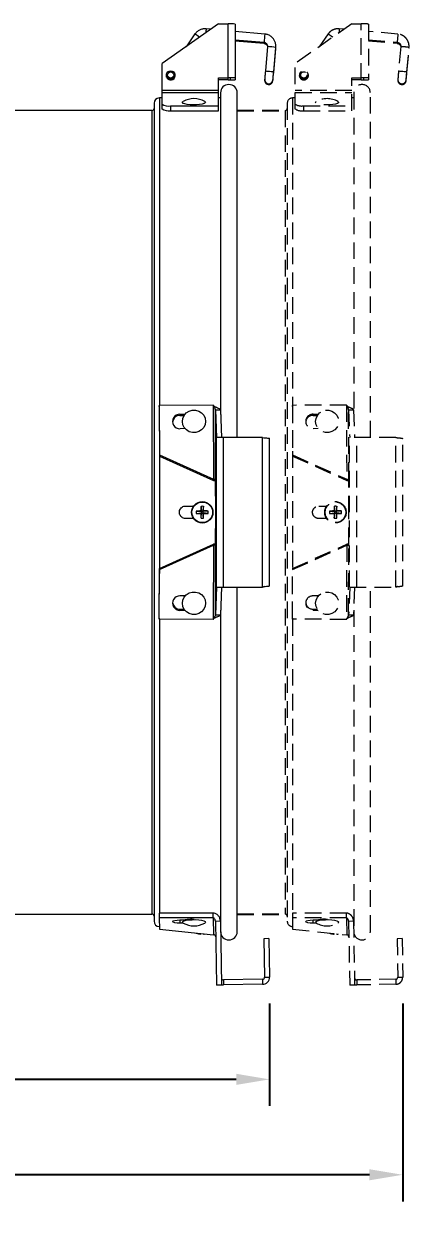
# Model space of a CAD drawing. Header units: inches. Extents: x 1 to 63.1, y 0.7 to 40.3.
# Drawn here: x 35.66 to 41.46, y 1.85 to 19.83 of the extents above; entities that cross this region are included whole.
import ezdxf

# ---------------------------------------------------------------- set-up
doc = ezdxf.new("R2010")
doc.units = ezdxf.units.IN
doc.header["$MEASUREMENT"] = 0
doc.linetypes.add('HIDDEN', pattern=[0.375, 0.25, -0.125])
doc.linetypes.add('SLD-Solid', pattern=[0])
doc.layers.add('DIM', color=1, linetype='Continuous')
doc.layers.add('OBJECT', color=7, linetype='Continuous')
doc.styles.add('Arial', font='arial.ttf')
doc.dimstyles.new('ANSI & Metric .40 Stacked', dxfattribs={"dimscale": 2.666667, "dimtxt": 0.4, "dimasz": 0.5, "dimexe": 0.4, "dimexo": 0.4, "dimgap": 0.133333, "dimtad": 0, "dimtih": 1, "dimtoh": 1, "dimzin": 4, "dimdsep": 46, "dimtxsty": 'Arial', "dimcen": 0.2, "dimadec": 0, "dimazin": 0, "dimtfac": 0.75, "dimtofl": 0, "dimtmove": 0, "dimatfit": 3, "dimfxl": 1, "dimtolj": 1, "dimtzin": 0, "dimarcsym": 0})

# ---------------------------------------------------------------- blocks, each defined once
blk = doc.blocks.new('*D7')
at = {"layer": 'Defpoints', "color": 0, "transparency": 16777216}
for p in [(4.574, 12.479), (39.357, 5.483), (39.357, 3.943)]:
    blk.add_point(p, dxfattribs=at)
at = {"layer": 'DIM', "color": 0, "lineweight": -2, "transparency": 16777216}
for p, q in [((4.574, 12.079), (4.574, 3.543)), ((39.357, 5.083), (39.357, 3.543)), ((5.074, 3.943), (20.783, 3.943)), ((38.857, 3.943), (23.149, 3.943))]:
    blk.add_line(p, q, dxfattribs=at)
at = {"layer": 'DIM', "color": 0, "transparency": 16777216}
for points in [[(5.074, 4.027), (5.074, 3.86), (4.574, 3.943)], [(38.857, 4.027), (38.857, 3.86), (39.357, 3.943)]]:
    blk.add_solid(points, dxfattribs=at)
at = {"layer": 'DIM', "color": 0, "transparency": 16777216, "char_height": 0.4, "attachment_point": 5, "style": 'Arial'}
for s, insert in [('\\A1;34.78', (21.966, 4.281)), ('\\A1;[884mm]', (21.966, 3.554))]:
    blk.add_mtext(s, dxfattribs=dict(at, insert=insert))
blk = doc.blocks.new('*D8')
at = {"layer": 'Defpoints', "color": 0, "transparency": 16777216}
for p in [(4.574, 12.479), (41.36, 5.483), (41.36, 2.507)]:
    blk.add_point(p, dxfattribs=at)
at = {"layer": 'DIM', "color": 0, "lineweight": -2, "transparency": 16777216}
for p, q in [((4.574, 12.079), (4.574, 2.107)), ((41.36, 5.083), (41.36, 2.107)), ((5.074, 2.507), (21.784, 2.507)), ((40.86, 2.507), (24.15, 2.507))]:
    blk.add_line(p, q, dxfattribs=at)
at = {"layer": 'DIM', "color": 0, "transparency": 16777216}
for points in [[(5.074, 2.59), (5.074, 2.424), (4.574, 2.507)], [(40.86, 2.59), (40.86, 2.424), (41.36, 2.507)]]:
    blk.add_solid(points, dxfattribs=at)
at = {"layer": 'DIM', "color": 0, "transparency": 16777216, "char_height": 0.4, "attachment_point": 5, "style": 'Arial'}
for s, insert in [('\\A1;36.79', (22.967, 2.845)), ('\\A1;[935mm]', (22.967, 2.117))]:
    blk.add_mtext(s, dxfattribs=dict(at, insert=insert))

msp = doc.modelspace()

# ---------------------------------------------------------------- linework, layer by layer
at = {"layer": 'OBJECT', "linetype": 'SLD-Solid', "lineweight": 15}
for p, q in [((38.59, 19.829), (37.74, 19.234)), ((38.59, 19.829), (38.733, 19.829)), ((38.733, 18.987), (38.733, 19.829)), ((38.84, 19.827), (38.84, 18.989)), ((38.235, 19.677), (38.101, 19.486)), ((38.475, 19.749), (38.403, 19.755)), ((39.284, 19.676), (38.84, 19.716)), ((38.84, 19.59), (39.273, 19.552)), ((38.84, 19.575), (39.273, 19.537)), ((39.327, 19.487), (39.295, 19.121)), ((39.419, 19.109), (39.452, 19.475)), ((39.419, 19.094), (39.452, 19.46)), ((39.452, 19.46), (39.451, 19.461)), ((37.74, 18.548), (37.74, 19.234)), ((37.809, 19.072), (37.805, 19.072)), ((37.812, 19.079), (37.808, 19.079)), ((37.808, 19.061), (37.808, 19.052)), ((37.933, 19.052), (37.933, 19.061)), ((37.808, 19.033), (37.808, 19.032)), ((37.808, 19.033), (37.808, 19.027)), ((37.808, 19.032), (37.809, 19.026)), ((38.59, 18.522), (38.59, 19.019)), ((38.59, 19.019), (38.733, 19.019)), ((38.59, 19.018), (38.733, 19.018)), ((38.733, 18.989), (38.59, 18.989)), ((38.733, 18.987), (38.59, 18.987)), ((38.84, 19.017), (38.765, 19.017)), ((38.765, 19.017), (38.765, 18.989)), ((38.765, 18.989), (38.84, 18.989)), ((39.283, 18.991), (39.283, 18.98)), ((39.408, 18.974), (39.408, 18.98)), ((37.74, 18.714), (37.7, 18.714)), ((37.7, 18.714), (37.7, 14.088)), ((38.59, 18.825), (37.74, 18.825)), ((37.74, 18.794), (38.59, 18.794)), ((38.62, 18.714), (38.59, 18.714)), ((38.62, 18.791), (38.62, 13.951)), ((38.87, 13.603), (38.87, 18.791)), ((37.588, 18.526), (31.536, 18.526)), ((37.588, 18.526), (37.588, 6.43)), ((37.62, 18.634), (37.62, 6.323)), ((37.865, 18.595), (37.865, 18.522)), ((37.865, 18.595), (38.59, 18.595)), ((37.865, 18.522), (38.59, 18.522)), ((38.51, 14.091), (37.697, 14.088)), ((37.697, 14.088), (37.7, 13.341)), ((37.697, 14.071), (37.697, 14.088)), ((37.697, 14.071), (37.7, 13.324)), ((38.51, 14.091), (38.514, 12.975)), ((38.546, 12.982), (38.542, 14.022)), ((38.542, 14.022), (38.559, 13.603)), ((38.542, 14.022), (38.617, 14.022)), ((38.617, 14.022), (38.634, 13.603)), ((38.009, 13.954), (38.086, 13.954)), ((38.009, 13.954), (38.009, 13.937)), ((38.009, 13.937), (38.074, 13.937)), ((38.084, 13.737), (38.01, 13.736)), ((38.557, 11.353), (38.557, 13.603)), ((39.252, 13.603), (38.557, 13.603)), ((38.666, 11.353), (38.666, 13.603)), ((39.252, 11.353), (39.252, 13.603)), ((39.357, 11.368), (39.357, 13.588)), ((37.7, 13.397), (37.7, 11.559)), ((37.7, 13.341), (38.514, 12.975)), ((37.7, 13.341), (37.7, 13.324)), ((37.7, 13.324), (38.514, 12.958)), ((38.514, 12.975), (38.514, 12.958)), ((38.545, 12.959), (38.546, 12.982)), ((38.545, 12.958), (38.545, 12.959)), ((38.547, 12.478), (38.545, 12.958)), ((38.095, 12.572), (38.203, 12.572)), ((38.255, 12.497), (38.335, 12.488)), ((38.255, 12.459), (38.335, 12.468)), ((38.325, 12.499), (38.335, 12.488)), ((38.335, 12.468), (38.325, 12.458)), ((38.326, 12.568), (38.335, 12.488)), ((38.326, 12.388), (38.335, 12.468)), ((38.355, 12.488), (38.335, 12.488)), ((38.335, 12.468), (38.335, 12.488)), ((38.335, 12.468), (38.355, 12.468)), ((38.364, 12.568), (38.355, 12.488)), ((38.355, 12.488), (38.365, 12.499)), ((38.435, 12.497), (38.355, 12.488)), ((38.355, 12.488), (38.355, 12.468)), ((38.365, 12.458), (38.355, 12.468)), ((38.435, 12.459), (38.355, 12.468)), ((38.364, 12.388), (38.355, 12.468)), ((38.545, 11.998), (38.547, 12.478)), ((38.203, 12.384), (38.095, 12.384)), ((38.218, 12.383), (38.203, 12.384)), ((37.7, 11.632), (38.514, 11.998)), ((37.7, 11.616), (38.514, 11.982)), ((38.514, 11.982), (38.51, 10.866)), ((38.514, 11.982), (38.514, 11.998)), ((38.542, 10.935), (38.546, 11.975)), ((38.545, 11.997), (38.545, 11.998)), ((38.546, 11.975), (38.545, 11.997)), ((37.697, 10.885), (37.7, 11.632)), ((37.697, 10.869), (37.7, 11.616)), ((37.7, 11.632), (37.7, 11.616)), ((38.559, 11.353), (38.542, 10.935)), ((38.557, 11.353), (39.252, 11.353)), ((38.634, 11.353), (38.617, 10.935)), ((38.87, 6.166), (38.87, 11.353)), ((38.087, 11.22), (38.01, 11.22)), ((38.009, 11.003), (38.009, 11.019)), ((38.009, 11.019), (38.073, 11.019)), ((38.009, 11.003), (38.086, 11.002)), ((38.62, 11.005), (38.62, 6.166)), ((37.697, 10.885), (37.697, 10.869)), ((38.51, 10.866), (37.697, 10.869)), ((37.7, 10.869), (37.7, 6.446)), ((38.542, 10.935), (38.617, 10.935)), ((31.536, 6.43), (37.588, 6.43)), ((38.51, 6.447), (37.697, 6.446)), ((37.697, 6.446), (37.697, 6.373)), ((38.51, 6.374), (37.697, 6.373)), ((37.697, 6.373), (37.7, 6.202)), ((38.009, 6.342), (38.089, 6.342)), ((38.01, 6.293), (38.01, 6.342)), ((38.063, 6.293), (38.01, 6.293)), ((38.195, 6.355), (38.222, 6.355)), ((38.51, 6.374), (38.51, 6.447)), ((38.51, 6.374), (38.514, 6.118)), ((38.542, 6.325), (38.617, 6.327)), ((38.542, 6.325), (38.559, 5.362)), ((38.617, 6.327), (38.634, 5.363)), ((37.7, 6.202), (38.514, 6.118)), ((38.325, 6.129), (38.325, 6.138)), ((38.619, 6.243), (38.62, 6.243)), ((39.347, 6.061), (39.272, 6.06)), ((39.272, 6.06), (39.282, 5.482)), ((39.347, 6.061), (39.357, 5.483)), ((39.251, 5.449), (38.665, 5.439)), ((38.665, 5.439), (38.666, 5.364)), ((39.251, 5.449), (39.252, 5.374)), ((39.282, 5.482), (39.357, 5.483)), ((38.634, 5.363), (38.559, 5.362)), ((39.252, 5.374), (38.666, 5.364))]:
    msp.add_line(p, q, dxfattribs=at)
at = {"layer": 'OBJECT', "linetype": 'HIDDEN', "lineweight": 15}
for p, q in [((40.593, 19.829), (39.743, 19.234)), ((40.593, 19.829), (40.736, 19.829)), ((40.736, 18.987), (40.736, 19.829)), ((40.843, 19.827), (40.843, 18.989)), ((40.238, 19.677), (40.104, 19.486)), ((40.478, 19.749), (40.406, 19.755)), ((41.287, 19.676), (40.843, 19.716)), ((40.843, 19.59), (41.276, 19.552)), ((40.843, 19.575), (41.276, 19.537)), ((41.33, 19.487), (41.298, 19.121)), ((41.422, 19.109), (41.455, 19.475)), ((41.422, 19.094), (41.455, 19.46)), ((41.455, 19.46), (41.454, 19.461)), ((39.743, 18.548), (39.743, 19.234)), ((39.812, 19.072), (39.808, 19.072)), ((39.815, 19.079), (39.811, 19.079)), ((39.811, 19.061), (39.811, 19.052)), ((39.936, 19.052), (39.936, 19.061)), ((39.811, 19.033), (39.811, 19.032)), ((39.811, 19.033), (39.811, 19.027)), ((39.811, 19.032), (39.812, 19.026)), ((40.593, 18.522), (40.593, 19.019)), ((40.593, 19.019), (40.736, 19.019)), ((40.593, 19.018), (40.736, 19.018)), ((40.736, 18.989), (40.593, 18.989)), ((40.736, 18.987), (40.593, 18.987)), ((40.843, 19.017), (40.768, 19.017)), ((40.768, 19.017), (40.768, 18.989)), ((40.768, 18.989), (40.843, 18.989)), ((41.286, 18.991), (41.286, 18.98)), ((41.411, 18.974), (41.411, 18.98)), ((39.743, 18.714), (39.703, 18.714)), ((39.703, 18.714), (39.703, 14.088)), ((40.593, 18.825), (39.743, 18.825)), ((39.743, 18.794), (40.593, 18.794)), ((40.623, 18.714), (40.593, 18.714)), ((40.623, 18.791), (40.623, 13.951)), ((40.873, 13.603), (40.873, 18.791)), ((39.591, 18.526), (39.591, 6.43)), ((39.623, 18.634), (39.623, 6.323)), ((39.868, 18.595), (39.868, 18.522)), ((39.868, 18.595), (40.593, 18.595)), ((39.868, 18.522), (40.593, 18.522)), ((40.513, 14.091), (39.7, 14.088)), ((39.7, 14.088), (39.703, 13.341)), ((39.7, 14.071), (39.7, 14.088)), ((39.7, 14.071), (39.703, 13.324)), ((40.513, 14.091), (40.518, 12.975)), ((40.55, 12.982), (40.545, 14.022)), ((40.545, 14.022), (40.563, 13.603)), ((40.545, 14.022), (40.62, 14.022)), ((40.62, 14.022), (40.637, 13.603)), ((40.012, 13.954), (40.089, 13.954)), ((40.012, 13.954), (40.012, 13.937)), ((40.012, 13.937), (40.077, 13.937)), ((40.087, 13.737), (40.013, 13.736)), ((40.561, 11.353), (40.561, 13.603)), ((41.255, 13.603), (40.561, 13.603)), ((40.669, 11.353), (40.669, 13.603)), ((41.255, 11.353), (41.255, 13.603)), ((41.36, 11.368), (41.36, 13.588)), ((39.703, 13.397), (39.703, 11.559)), ((39.703, 13.341), (40.518, 12.975)), ((39.703, 13.341), (39.703, 13.324)), ((39.703, 13.324), (40.518, 12.958)), ((40.518, 12.975), (40.518, 12.958)), ((40.548, 12.959), (40.55, 12.982)), ((40.548, 12.958), (40.548, 12.959)), ((40.55, 12.478), (40.548, 12.958)), ((40.098, 12.572), (40.206, 12.572)), ((40.258, 12.497), (40.338, 12.488)), ((40.258, 12.459), (40.338, 12.468)), ((40.328, 12.499), (40.338, 12.488)), ((40.338, 12.468), (40.328, 12.458)), ((40.329, 12.568), (40.338, 12.488)), ((40.329, 12.388), (40.338, 12.468)), ((40.358, 12.488), (40.338, 12.488)), ((40.338, 12.468), (40.338, 12.488)), ((40.338, 12.468), (40.358, 12.468)), ((40.367, 12.568), (40.358, 12.488)), ((40.358, 12.488), (40.368, 12.499)), ((40.438, 12.497), (40.358, 12.488)), ((40.358, 12.488), (40.358, 12.468)), ((40.368, 12.458), (40.358, 12.468)), ((40.438, 12.459), (40.358, 12.468)), ((40.367, 12.388), (40.358, 12.468)), ((40.548, 11.998), (40.55, 12.478)), ((40.206, 12.384), (40.098, 12.384)), ((40.221, 12.383), (40.206, 12.384)), ((39.703, 11.632), (40.518, 11.998)), ((39.703, 11.616), (40.518, 11.982)), ((40.518, 11.982), (40.513, 10.866)), ((40.518, 11.982), (40.518, 11.998)), ((40.545, 10.935), (40.55, 11.975)), ((40.548, 11.997), (40.548, 11.998)), ((40.55, 11.975), (40.548, 11.997)), ((39.7, 10.885), (39.703, 11.632)), ((39.7, 10.869), (39.703, 11.616)), ((39.703, 11.632), (39.703, 11.616)), ((40.563, 11.353), (40.545, 10.935)), ((40.561, 11.353), (41.255, 11.353)), ((40.637, 11.353), (40.62, 10.935)), ((40.873, 6.166), (40.873, 11.353)), ((40.09, 11.22), (40.013, 11.22)), ((40.012, 11.003), (40.012, 11.019)), ((40.012, 11.019), (40.076, 11.019)), ((40.012, 11.003), (40.089, 11.002)), ((40.623, 11.005), (40.623, 6.166)), ((39.7, 10.885), (39.7, 10.869)), ((40.513, 10.866), (39.7, 10.869)), ((39.703, 10.869), (39.703, 6.446)), ((40.545, 10.935), (40.62, 10.935)), ((40.513, 6.447), (39.7, 6.446)), ((39.7, 6.446), (39.7, 6.373)), ((40.513, 6.374), (39.7, 6.373)), ((39.7, 6.373), (39.703, 6.202)), ((40.012, 6.342), (40.092, 6.342)), ((40.013, 6.293), (40.013, 6.342)), ((40.066, 6.293), (40.013, 6.293)), ((40.198, 6.355), (40.226, 6.355)), ((40.513, 6.374), (40.513, 6.447)), ((40.513, 6.374), (40.518, 6.118)), ((40.545, 6.325), (40.62, 6.327)), ((40.545, 6.325), (40.563, 5.362)), ((40.62, 6.327), (40.637, 5.363)), ((39.703, 6.202), (40.518, 6.118)), ((40.328, 6.129), (40.329, 6.138)), ((40.622, 6.243), (40.623, 6.243)), ((41.35, 6.061), (41.275, 6.06)), ((41.275, 6.06), (41.285, 5.482)), ((41.35, 6.061), (41.36, 5.483)), ((41.254, 5.449), (40.668, 5.439)), ((40.668, 5.439), (40.669, 5.364)), ((41.254, 5.449), (41.255, 5.374)), ((41.285, 5.482), (41.36, 5.483)), ((40.637, 5.363), (40.563, 5.362)), ((41.255, 5.374), (40.669, 5.364))]:
    msp.add_line(p, q, dxfattribs=at)
at = {"layer": 'OBJECT', "linetype": 'HIDDEN'}
for p, q in [((38.87, 18.526), (39.591, 18.526)), ((38.87, 6.43), (39.591, 6.43))]:
    msp.add_line(p, q, dxfattribs=at)
at = {"layer": 'OBJECT', "linetype": 'SLD-Solid', "lineweight": 15, "flags": 128}
for points in [[(39.274, 19.551), (39.273, 19.542), (39.273, 19.537), (39.273, 19.537)], [(39.295, 19.121), (39.295, 19.121), (39.299, 19.121), (39.313, 19.12), (39.333, 19.118), (39.357, 19.116), (39.381, 19.114), (39.401, 19.112), (39.414, 19.11), (39.419, 19.109)], [(38.382, 18.66), (38.393, 18.65), (38.39, 18.639), (38.374, 18.629), (38.345, 18.621), (38.305, 18.614), (38.259, 18.61), (38.21, 18.609), (38.162, 18.611), (38.118, 18.616), (38.082, 18.624), (38.058, 18.633), (38.047, 18.644), (38.05, 18.654), (38.057, 18.66)], [(38.194, 14.014), (38.244, 14.014), (38.291, 14.001), (38.333, 13.975), (38.366, 13.939), (38.387, 13.895), (38.394, 13.847), (38.387, 13.799), (38.367, 13.755), (38.335, 13.718), (38.293, 13.692), (38.246, 13.678), (38.196, 13.678), (38.149, 13.691), (38.107, 13.717), (38.074, 13.753), (38.054, 13.797), (38.046, 13.845), (38.053, 13.892), (38.073, 13.937), (38.105, 13.973), (38.147, 14), (38.194, 14.014)], [(38.194, 11.278), (38.244, 11.278), (38.291, 11.265), (38.333, 11.239), (38.366, 11.203), (38.387, 11.159), (38.394, 11.111), (38.387, 11.063), (38.367, 11.019), (38.335, 10.982), (38.293, 10.956), (38.246, 10.942), (38.196, 10.942), (38.149, 10.955), (38.107, 10.981), (38.074, 11.017), (38.054, 11.061), (38.046, 11.109), (38.053, 11.157), (38.073, 11.201), (38.105, 11.238), (38.147, 11.264), (38.194, 11.278)], [(38.01, 6.293), (37.967, 6.294), (37.931, 6.3), (37.906, 6.308), (37.898, 6.317), (37.906, 6.327), (37.93, 6.335), (37.966, 6.34), (38.009, 6.342)], [(38.057, 6.296), (38.054, 6.298), (38.046, 6.309), (38.053, 6.32), (38.073, 6.329), (38.105, 6.337), (38.147, 6.343), (38.194, 6.346)], [(38.194, 6.346), (38.244, 6.347), (38.291, 6.344), (38.333, 6.338), (38.366, 6.33), (38.387, 6.32), (38.394, 6.309), (38.387, 6.299), (38.383, 6.296)], [(38.365, 6.129), (38.365, 6.13), (38.365, 6.131), (38.365, 6.133), (38.365, 6.134)]]:
    msp.add_lwpolyline(points, dxfattribs=at)
at = {"layer": 'OBJECT', "linetype": 'HIDDEN', "lineweight": 15, "flags": 128}
for points in [[(41.277, 19.551), (41.276, 19.542), (41.276, 19.537), (41.276, 19.537)], [(41.298, 19.121), (41.298, 19.121), (41.302, 19.121), (41.316, 19.12), (41.336, 19.118), (41.36, 19.116), (41.384, 19.114), (41.404, 19.112), (41.417, 19.11), (41.422, 19.109)], [(40.385, 18.66), (40.396, 18.65), (40.394, 18.639), (40.377, 18.629), (40.348, 18.621), (40.309, 18.614), (40.262, 18.61), (40.213, 18.609), (40.165, 18.611), (40.121, 18.616), (40.085, 18.624), (40.061, 18.633), (40.05, 18.644), (40.053, 18.654), (40.06, 18.66)], [(40.197, 14.014), (40.247, 14.014), (40.294, 14.001), (40.336, 13.975), (40.369, 13.939), (40.39, 13.895), (40.397, 13.847), (40.39, 13.799), (40.37, 13.755), (40.338, 13.718), (40.296, 13.692), (40.249, 13.678), (40.2, 13.678), (40.152, 13.691), (40.11, 13.717), (40.078, 13.753), (40.057, 13.797), (40.049, 13.845), (40.056, 13.892), (40.076, 13.937), (40.108, 13.973), (40.15, 14), (40.197, 14.014)], [(40.197, 11.278), (40.247, 11.278), (40.294, 11.265), (40.336, 11.239), (40.369, 11.203), (40.39, 11.159), (40.397, 11.111), (40.39, 11.063), (40.37, 11.019), (40.338, 10.982), (40.296, 10.956), (40.249, 10.942), (40.199, 10.942), (40.152, 10.955), (40.11, 10.981), (40.077, 11.017), (40.057, 11.061), (40.049, 11.109), (40.056, 11.157), (40.076, 11.201), (40.108, 11.238), (40.15, 11.264), (40.197, 11.278)], [(40.013, 6.293), (39.97, 6.294), (39.934, 6.3), (39.91, 6.308), (39.901, 6.317), (39.909, 6.327), (39.933, 6.335), (39.969, 6.34), (40.012, 6.342)], [(40.06, 6.296), (40.057, 6.298), (40.049, 6.309), (40.056, 6.32), (40.076, 6.329), (40.108, 6.337), (40.15, 6.343), (40.197, 6.346)], [(40.197, 6.346), (40.247, 6.347), (40.294, 6.344), (40.336, 6.338), (40.369, 6.33), (40.39, 6.32), (40.397, 6.309), (40.39, 6.299), (40.386, 6.296)], [(40.368, 6.129), (40.368, 6.13), (40.368, 6.131), (40.368, 6.133), (40.368, 6.134)]]:
    msp.add_lwpolyline(points, dxfattribs=at)
at = {"layer": 'OBJECT', "linetype": 'SLD-Solid', "lineweight": 15}
for centre, radius in [((37.87, 19.061), 0.0625), ((37.87, 19.061), 0.0475), ((38.345, 12.478), 0.161), ((38.345, 12.478), 0.155)]:
    msp.add_circle(centre, radius, dxfattribs=at)
at = {"layer": 'OBJECT', "linetype": 'HIDDEN', "lineweight": 15}
for centre, radius in [((39.873, 19.061), 0.0625), ((39.873, 19.061), 0.0475), ((40.348, 12.478), 0.161), ((40.348, 12.478), 0.155)]:
    msp.add_circle(centre, radius, dxfattribs=at)
at = {"layer": 'OBJECT', "linetype": 'SLD-Solid', "lineweight": 15}
for centre, radius, start, end in [((38.76, 18.295), 1.534, 87.0014, 90.999), ((37.439, 18.447), 1.465, 53.7878, 57.1012), ((47.891, 18.859), 9.53, 174.6038, 174.9728), ((51.03, 18.561), 11.798, 174.5747, 175.1817), ((39.26, 18.039), 1.449, 82.4064, 87.3503), ((37.87, 19.054), 0.068, 179.9983, 55.626), ((37.87, 19.054), 0.068, 124.3647, 179.9981), ((37.87, 19.053), 0.0679, 134.7365, 180.0212), ((37.87, 19.053), 0.0679, 359.9788, 45.2635), ((37.87, 19.052), 0.0625, 180.0046, 359.9954), ((38.745, 18.791), 0.125, 0, 180), ((38.76, 17.485), 1.534, 87.0014, 90.999), ((38.741, 18.559), 0.458, 86.9995, 91.0008), ((38.76, 20.521), 1.534, 269.001, 272.9986), ((38.741, 19.448), 0.459, 269.0037, 272.996), ((39.346, 18.991), 0.0625, 179.8252, 354.8721), ((39.346, 18.98), 0.0625, 180.0063, 354.8729), ((37.7, 18.634), 0.08, 90, 180), ((38.22, 18.381), 0.323, 59.6793, 120.3207), ((37.588, 18.558), 0.032, 270, 0), ((37.835, 18.765), 0.172, 236.5231, 279.9868), ((37.835, 18.692), 0.172, 236.5231, 279.9868), ((38.007, 13.845), 0.109, 89.0596, 271.4092), ((38.008, 13.827), 0.11, 89.5397, 174.8242), ((38.522, 13.017), 0.0434, 260.3774, 304.7594), ((38.513, 13.422), 0.464, 270.1947, 273.9306), ((38.343, 9.731), 2.767, 90.3743, 91.8183), ((38.651, 12.478), 0.396, 177.247, 182.753), ((38.343, 15.225), 2.767, 268.1817, 269.6257), ((41.089, 12.48), 2.765, 178.1803, 179.6256), ((41.089, 12.476), 2.765, 180.3744, 181.8197), ((38.345, 12.172), 0.396, 87.2497, 92.7503), ((35.601, 12.48), 2.765, 0.3744, 1.8197), ((35.601, 12.476), 2.765, 358.1803, 359.6256), ((38.347, 9.731), 2.768, 88.1819, 89.6256), ((38.347, 15.226), 2.768, 270.3744, 271.8181), ((38.039, 12.478), 0.397, 357.2517, 2.7483), ((38.345, 12.784), 0.396, 267.2497, 272.7503), ((38.513, 11.535), 0.464, 86.0694, 89.8053), ((38.522, 11.939), 0.0434, 55.2406, 99.6226), ((38.007, 11.111), 0.109, 88.5908, 270.9404), ((38.008, 11.13), 0.11, 185.1758, 270.4603), ((37.588, 6.398), 0.032, 0, 90), ((37.7, 6.323), 0.08, 180, 270), ((38.22, 6.575), 0.323, 239.6793, 300.3207), ((38.201, 5.857), 0.498, 90.7753, 102.9265), ((38.345, 6.392), 0.263, 249.9923, 265.5687), ((38.208, 6.182), 0.0604, 320.7925, 321.4848), ((38.345, 6.392), 0.264, 274.4368, 278.8115), ((38.515, 6.087), 0.0316, 1.7465, 90.7643), ((38.745, 6.166), 0.125, 180, 0), ((38.664, 5.471), 0.032, 181.0258, 271.0258), ((38.664, 5.471), 0.107, 253.6243, 271.0258)]:
    msp.add_arc(centre, radius, start, end, dxfattribs=at)
at = {"layer": 'OBJECT', "linetype": 'HIDDEN', "lineweight": 15}
for centre, radius, start, end in [((40.763, 18.295), 1.534, 87.0014, 90.999), ((39.442, 18.447), 1.465, 53.7878, 57.1012), ((49.894, 18.859), 9.53, 174.6038, 174.9728), ((53.033, 18.561), 11.798, 174.5747, 175.1817), ((41.263, 18.039), 1.449, 82.4064, 87.3503), ((39.873, 19.054), 0.068, 179.9983, 55.626), ((39.873, 19.054), 0.068, 124.3647, 179.9981), ((39.873, 19.053), 0.0679, 134.7365, 180.0212), ((39.873, 19.053), 0.0679, 359.9788, 45.2635), ((39.873, 19.052), 0.0625, 180.0046, 359.9954), ((40.748, 18.791), 0.125, 0, 180), ((40.763, 17.485), 1.534, 87.0014, 90.999), ((40.744, 18.559), 0.458, 86.9995, 91.0008), ((40.763, 20.521), 1.534, 269.001, 272.9986), ((40.744, 19.448), 0.459, 269.0037, 272.996), ((41.349, 18.991), 0.0625, 179.8252, 354.8721), ((41.349, 18.98), 0.0625, 180.0063, 354.8729), ((39.703, 18.634), 0.08, 90, 180), ((40.223, 18.381), 0.323, 59.6793, 120.3207), ((39.591, 18.558), 0.032, 270, 0), ((39.838, 18.765), 0.172, 236.5231, 279.9868), ((39.838, 18.692), 0.172, 236.5231, 279.9868), ((40.01, 13.845), 0.109, 89.0596, 271.4092), ((40.011, 13.827), 0.11, 89.5397, 174.8242), ((40.525, 13.017), 0.0434, 260.3774, 304.7594), ((40.516, 13.422), 0.464, 270.1947, 273.9306), ((40.346, 9.731), 2.767, 90.3743, 91.8183), ((40.654, 12.478), 0.396, 177.247, 182.753), ((40.346, 15.225), 2.767, 268.1817, 269.6257), ((43.093, 12.48), 2.765, 178.1803, 179.6256), ((43.093, 12.476), 2.765, 180.3744, 181.8197), ((40.348, 12.172), 0.396, 87.2497, 92.7503), ((37.604, 12.48), 2.765, 0.3744, 1.8197), ((37.604, 12.476), 2.765, 358.1803, 359.6256), ((40.35, 9.731), 2.768, 88.1819, 89.6256), ((40.35, 15.226), 2.768, 270.3744, 271.8181), ((40.042, 12.478), 0.397, 357.2517, 2.7483), ((40.348, 12.784), 0.396, 267.2497, 272.7503), ((40.516, 11.535), 0.464, 86.0694, 89.8053), ((40.525, 11.939), 0.0434, 55.2406, 99.6226), ((40.01, 11.111), 0.109, 88.5908, 270.9404), ((40.011, 11.13), 0.11, 185.1758, 270.4603), ((39.591, 6.398), 0.032, 0, 90), ((39.703, 6.323), 0.08, 180, 270), ((40.223, 6.575), 0.323, 239.6793, 300.3207), ((40.204, 5.857), 0.498, 90.7753, 102.9265), ((40.348, 6.392), 0.263, 249.9923, 265.5687), ((40.211, 6.182), 0.0604, 320.7925, 321.4848), ((40.348, 6.392), 0.264, 274.4368, 278.8115), ((40.518, 6.087), 0.0316, 1.7465, 90.7643), ((40.748, 6.166), 0.125, 180, 0), ((40.668, 5.471), 0.032, 181.0258, 271.0258), ((40.668, 5.471), 0.107, 253.6243, 271.0258)]:
    msp.add_arc(centre, radius, start, end, dxfattribs=at)
at = {"layer": 'OBJECT', "linetype": 'SLD-Solid', "lineweight": 15}
for points, knots in [([(38.403, 19.755), (38.393, 19.756), (38.366, 19.757), (38.325, 19.747), (38.281, 19.726), (38.252, 19.7), (38.239, 19.682), (38.235, 19.677)], [0, 0, 0, 0, 0.158048, 0.405808, 0.653987, 0.902162, 1, 1, 1, 1]), ([(39.452, 19.475), (39.452, 19.486), (39.453, 19.512), (39.444, 19.554), (39.423, 19.597), (39.39, 19.633), (39.35, 19.66), (39.313, 19.673), (39.291, 19.675), (39.284, 19.676)], [0, 0, 0, 0, 0.1053892, 0.2705762, 0.4360363, 0.6015007, 0.7669635, 0.9324324, 1, 1, 1, 1]), ([(39.273, 19.552), (39.276, 19.551), (39.287, 19.55), (39.304, 19.542), (39.319, 19.525), (39.327, 19.505), (39.327, 19.492), (39.327, 19.487)], [0, 0, 0, 0, 0.105659, 0.341949, 0.582641, 0.823618, 1, 1, 1, 1]), ([(39.273, 19.537), (39.276, 19.536), (39.287, 19.535), (39.304, 19.526), (39.319, 19.51), (39.327, 19.493), (39.327, 19.483), (39.327, 19.48)], [0, 0, 0, 0, 0.116777, 0.377937, 0.643966, 0.910304, 1, 1, 1, 1]), ([(37.804, 19.042), (37.805, 19.043), (37.805, 19.047), (37.807, 19.051), (37.808, 19.054)], [0, 0, 0, 0, 0.261899, 1, 1, 1, 1]), ([(39.295, 19.121), (39.294, 19.114), (39.292, 19.094), (39.289, 19.062), (39.287, 19.03), (39.284, 19.007), (39.284, 18.999), (39.284, 18.996), (39.283, 18.995), (39.283, 18.994), (39.283, 18.992), (39.283, 18.991), (39.283, 18.991)], [0, 0, 0, 0, 0.104406, 0.305243, 0.506739, 0.708396, 0.910847, 0.950971, 0.971492, 0.982736, 0.992387, 1, 1, 1, 1]), ([(39.407, 18.967), (39.407, 18.967), (39.407, 18.968), (39.408, 18.97), (39.408, 18.972), (39.408, 18.973), (39.408, 18.973), (39.408, 18.975), (39.409, 18.979), (39.41, 18.993), (39.412, 19.02), (39.415, 19.055), (39.418, 19.081), (39.419, 19.094)], [0, 0, 0, 0, 0.002865, 0.020519, 0.030067, 0.038269, 0.050521, 0.07709, 0.190813, 0.385096, 0.589866, 0.793443, 1, 1, 1, 1]), ([(39.408, 18.987), (39.408, 18.987), (39.408, 18.987), (39.408, 18.989), (39.409, 18.997), (39.411, 19.016), (39.413, 19.047), (39.416, 19.08), (39.418, 19.101), (39.419, 19.109)], [0, 0, 0, 0, 0.007425, 0.071496, 0.230147, 0.434749, 0.647531, 0.861257, 1, 1, 1, 1]), ([(37.808, 19.052), (37.808, 19.045), (37.81, 19.031), (37.82, 19.012), (37.837, 18.997), (37.857, 18.99), (37.871, 18.989), (37.877, 18.99), (37.878, 18.99)], [0, 0, 0, 0, 0.193607, 0.396788, 0.611433, 0.822901, 0.990844, 1, 1, 1, 1]), ([(37.809, 19.025), (37.808, 19.03), (37.807, 19.035), (37.809, 19.04), (37.809, 19.041)], [0, 0, 0, 0, 0.88692, 1, 1, 1, 1]), ([(37.878, 18.99), (37.882, 18.991), (37.891, 18.992), (37.902, 18.998), (37.91, 19.004), (37.915, 19.008), (37.917, 19.011), (37.919, 19.013), (37.922, 19.016), (37.926, 19.022), (37.932, 19.03), (37.936, 19.035)], [0, 0, 0, 0, 0.118557, 0.225253, 0.311481, 0.371845, 0.409536, 0.44905, 0.51772, 0.734202, 1, 1, 1, 1]), ([(39.283, 18.98), (39.283, 18.979), (39.283, 18.974), (39.285, 18.961), (39.293, 18.945), (39.307, 18.929), (39.327, 18.919), (39.349, 18.917), (39.365, 18.919), (39.373, 18.924), (39.374, 18.925)], [0, 0, 0, 0, 0.032869, 0.125559, 0.290094, 0.446127, 0.61691, 0.794591, 0.962086, 1, 1, 1, 1]), ([(38.542, 14.022), (38.541, 14.029), (38.539, 14.046), (38.525, 14.069), (38.514, 14.085), (38.51, 14.091)], [0, 0, 0, 0, 0.349803, 0.757062, 1, 1, 1, 1]), ([(38.56, 14.053), (38.551, 14.057), (38.533, 14.065), (38.523, 14.074), (38.518, 14.079)], [0, 0, 0, 0, 0.505687, 1, 1, 1, 1]), ([(38.617, 14.022), (38.616, 14.024), (38.613, 14.03), (38.593, 14.04), (38.571, 14.049), (38.56, 14.053)], [0, 0, 0, 0, 0.304148, 0.653715, 1, 1, 1, 1]), ([(39.252, 13.603), (39.266, 13.602), (39.294, 13.599), (39.329, 13.596), (39.353, 13.592), (39.356, 13.589), (39.357, 13.588)], [0, 0, 0, 0, 0.250008, 0.5, 0.750002, 1, 1, 1, 1]), ([(38.095, 12.384), (38.084, 12.385), (38.063, 12.387), (38.035, 12.403), (38.014, 12.427), (38.002, 12.457), (38, 12.489), (38.009, 12.52), (38.028, 12.546), (38.054, 12.565), (38.078, 12.572), (38.092, 12.572), (38.095, 12.572)], [0, 0, 0, 0, 0.107362, 0.21473, 0.322099, 0.429475, 0.536844, 0.644204, 0.751568, 0.858942, 0.966321, 1, 1, 1, 1]), ([(38.203, 12.572), (38.205, 12.573), (38.211, 12.574), (38.216, 12.573), (38.219, 12.573)], [0, 0, 0, 0, 0.439726, 1, 1, 1, 1]), ([(39.251, 11.353), (39.255, 11.354), (39.264, 11.357), (39.274, 11.361), (39.281, 11.365), (39.282, 11.367), (39.282, 11.368)], [0, 0, 0, 0, 0.249995, 0.500014, 0.750005, 1, 1, 1, 1]), ([(39.357, 11.368), (39.356, 11.367), (39.353, 11.365), (39.329, 11.361), (39.294, 11.357), (39.266, 11.354), (39.252, 11.353)], [0, 0, 0, 0, 0.249998, 0.5, 0.749992, 1, 1, 1, 1]), ([(38.51, 10.866), (38.516, 10.874), (38.528, 10.893), (38.54, 10.915), (38.542, 10.93), (38.542, 10.935)], [0, 0, 0, 0, 0.349812, 0.757058, 1, 1, 1, 1]), ([(38.518, 10.878), (38.523, 10.882), (38.533, 10.891), (38.551, 10.899), (38.56, 10.903)], [0, 0, 0, 0, 0.494313, 1, 1, 1, 1]), ([(38.559, 10.903), (38.566, 10.905), (38.585, 10.913), (38.606, 10.922), (38.616, 10.93), (38.617, 10.934), (38.617, 10.935)], [0, 0, 0, 0, 0.2005374, 0.5489654, 0.8973914, 1, 1, 1, 1]), ([(38.617, 6.327), (38.616, 6.339), (38.613, 6.366), (38.593, 6.403), (38.561, 6.431), (38.531, 6.444), (38.514, 6.446), (38.51, 6.447)], [0, 0, 0, 0, 0.2088977, 0.4489913, 0.6891375, 0.9292736, 1, 1, 1, 1]), ([(38.542, 6.325), (38.541, 6.333), (38.539, 6.35), (38.525, 6.367), (38.514, 6.372), (38.51, 6.374)], [0, 0, 0, 0, 0.349803, 0.757062, 1, 1, 1, 1]), ([(39.251, 5.449), (39.255, 5.45), (39.264, 5.451), (39.274, 5.458), (39.281, 5.469), (39.282, 5.478), (39.282, 5.482)], [0, 0, 0, 0, 0.249995, 0.500014, 0.750005, 1, 1, 1, 1]), ([(39.252, 5.374), (39.266, 5.376), (39.294, 5.38), (39.329, 5.405), (39.353, 5.441), (39.356, 5.469), (39.357, 5.483)], [0, 0, 0, 0, 0.250008, 0.5, 0.750002, 1, 1, 1, 1])]:
    msp.add_open_spline(points, degree=3, knots=knots, dxfattribs=at)
at = {"layer": 'OBJECT', "linetype": 'HIDDEN', "lineweight": 15}
for points, knots in [([(40.406, 19.755), (40.396, 19.756), (40.37, 19.757), (40.328, 19.747), (40.284, 19.726), (40.255, 19.7), (40.242, 19.682), (40.238, 19.677)], [0, 0, 0, 0, 0.158048, 0.405808, 0.653987, 0.902162, 1, 1, 1, 1]), ([(41.455, 19.475), (41.455, 19.486), (41.456, 19.512), (41.447, 19.554), (41.426, 19.597), (41.393, 19.633), (41.353, 19.66), (41.316, 19.673), (41.294, 19.675), (41.287, 19.676)], [0, 0, 0, 0, 0.1053892, 0.2705762, 0.4360363, 0.6015007, 0.7669635, 0.9324324, 1, 1, 1, 1]), ([(41.276, 19.552), (41.279, 19.551), (41.29, 19.55), (41.307, 19.542), (41.322, 19.525), (41.331, 19.505), (41.33, 19.492), (41.33, 19.487)], [0, 0, 0, 0, 0.105659, 0.341949, 0.582641, 0.823618, 1, 1, 1, 1]), ([(41.276, 19.537), (41.279, 19.536), (41.29, 19.535), (41.307, 19.526), (41.322, 19.51), (41.33, 19.493), (41.33, 19.483), (41.33, 19.48)], [0, 0, 0, 0, 0.116777, 0.377937, 0.643966, 0.910304, 1, 1, 1, 1]), ([(39.808, 19.042), (39.808, 19.043), (39.808, 19.047), (39.81, 19.051), (39.811, 19.054)], [0, 0, 0, 0, 0.261899, 1, 1, 1, 1]), ([(41.298, 19.121), (41.297, 19.114), (41.295, 19.094), (41.292, 19.062), (41.29, 19.03), (41.288, 19.007), (41.287, 18.999), (41.287, 18.996), (41.287, 18.995), (41.287, 18.994), (41.286, 18.992), (41.286, 18.991), (41.286, 18.991)], [0, 0, 0, 0, 0.104406, 0.305243, 0.506739, 0.708396, 0.910847, 0.950971, 0.971492, 0.982736, 0.992387, 1, 1, 1, 1]), ([(41.41, 18.967), (41.41, 18.967), (41.41, 18.968), (41.411, 18.97), (41.411, 18.972), (41.411, 18.973), (41.411, 18.973), (41.411, 18.975), (41.412, 18.979), (41.413, 18.993), (41.415, 19.02), (41.419, 19.055), (41.421, 19.081), (41.422, 19.094)], [0, 0, 0, 0, 0.002865, 0.020519, 0.030067, 0.038269, 0.050521, 0.07709, 0.190813, 0.385096, 0.589866, 0.793443, 1, 1, 1, 1]), ([(41.411, 18.987), (41.411, 18.987), (41.411, 18.987), (41.411, 18.989), (41.412, 18.997), (41.414, 19.016), (41.417, 19.047), (41.419, 19.08), (41.421, 19.101), (41.422, 19.109)], [0, 0, 0, 0, 0.007425, 0.071496, 0.230147, 0.434749, 0.647531, 0.861257, 1, 1, 1, 1]), ([(39.811, 19.052), (39.811, 19.045), (39.813, 19.031), (39.823, 19.012), (39.84, 18.997), (39.86, 18.99), (39.874, 18.989), (39.88, 18.99), (39.881, 18.99)], [0, 0, 0, 0, 0.193607, 0.396788, 0.611433, 0.822901, 0.990844, 1, 1, 1, 1]), ([(39.812, 19.025), (39.811, 19.03), (39.811, 19.035), (39.812, 19.04), (39.812, 19.041)], [0, 0, 0, 0, 0.88692, 1, 1, 1, 1]), ([(39.881, 18.99), (39.885, 18.991), (39.894, 18.992), (39.905, 18.998), (39.913, 19.004), (39.918, 19.008), (39.92, 19.011), (39.922, 19.013), (39.925, 19.016), (39.929, 19.022), (39.935, 19.03), (39.939, 19.035)], [0, 0, 0, 0, 0.118557, 0.225253, 0.311481, 0.371845, 0.409536, 0.44905, 0.51772, 0.734202, 1, 1, 1, 1]), ([(41.286, 18.98), (41.286, 18.979), (41.287, 18.974), (41.289, 18.961), (41.296, 18.945), (41.31, 18.929), (41.33, 18.919), (41.352, 18.917), (41.368, 18.919), (41.376, 18.924), (41.377, 18.925)], [0, 0, 0, 0, 0.032869, 0.125559, 0.290094, 0.446127, 0.61691, 0.794591, 0.962086, 1, 1, 1, 1]), ([(40.545, 14.022), (40.544, 14.029), (40.542, 14.046), (40.528, 14.069), (40.517, 14.085), (40.513, 14.091)], [0, 0, 0, 0, 0.349803, 0.757062, 1, 1, 1, 1]), ([(40.563, 14.053), (40.554, 14.057), (40.537, 14.065), (40.526, 14.074), (40.521, 14.079)], [0, 0, 0, 0, 0.505687, 1, 1, 1, 1]), ([(40.62, 14.022), (40.619, 14.024), (40.616, 14.03), (40.596, 14.04), (40.574, 14.049), (40.563, 14.053)], [0, 0, 0, 0, 0.304148, 0.653715, 1, 1, 1, 1]), ([(41.255, 13.603), (41.269, 13.602), (41.297, 13.599), (41.332, 13.596), (41.356, 13.592), (41.359, 13.589), (41.36, 13.588)], [0, 0, 0, 0, 0.250008, 0.5, 0.750002, 1, 1, 1, 1]), ([(40.098, 12.384), (40.088, 12.385), (40.066, 12.387), (40.038, 12.403), (40.017, 12.427), (40.005, 12.457), (40.003, 12.489), (40.012, 12.52), (40.031, 12.546), (40.057, 12.565), (40.081, 12.572), (40.095, 12.572), (40.098, 12.572)], [0, 0, 0, 0, 0.107362, 0.21473, 0.322099, 0.429475, 0.536844, 0.644204, 0.751568, 0.858942, 0.966321, 1, 1, 1, 1]), ([(40.206, 12.572), (40.209, 12.573), (40.214, 12.574), (40.219, 12.573), (40.222, 12.573)], [0, 0, 0, 0, 0.439726, 1, 1, 1, 1]), ([(41.254, 11.353), (41.258, 11.354), (41.267, 11.357), (41.277, 11.361), (41.284, 11.365), (41.285, 11.367), (41.285, 11.368)], [0, 0, 0, 0, 0.249995, 0.500014, 0.750005, 1, 1, 1, 1]), ([(41.36, 11.368), (41.359, 11.367), (41.356, 11.365), (41.332, 11.361), (41.297, 11.357), (41.269, 11.354), (41.255, 11.353)], [0, 0, 0, 0, 0.249998, 0.5, 0.749992, 1, 1, 1, 1]), ([(40.513, 10.866), (40.519, 10.874), (40.531, 10.893), (40.543, 10.915), (40.545, 10.93), (40.545, 10.935)], [0, 0, 0, 0, 0.349812, 0.757058, 1, 1, 1, 1]), ([(40.521, 10.878), (40.526, 10.882), (40.537, 10.891), (40.554, 10.899), (40.563, 10.903)], [0, 0, 0, 0, 0.494313, 1, 1, 1, 1]), ([(40.562, 10.903), (40.569, 10.905), (40.588, 10.913), (40.609, 10.922), (40.619, 10.93), (40.62, 10.934), (40.62, 10.935)], [0, 0, 0, 0, 0.2005374, 0.5489654, 0.8973914, 1, 1, 1, 1]), ([(40.62, 6.327), (40.619, 6.339), (40.616, 6.366), (40.596, 6.403), (40.564, 6.431), (40.534, 6.444), (40.517, 6.446), (40.513, 6.447)], [0, 0, 0, 0, 0.2088977, 0.4489913, 0.6891375, 0.9292736, 1, 1, 1, 1]), ([(40.545, 6.325), (40.544, 6.333), (40.542, 6.35), (40.528, 6.367), (40.517, 6.372), (40.513, 6.374)], [0, 0, 0, 0, 0.349803, 0.757062, 1, 1, 1, 1]), ([(41.254, 5.449), (41.258, 5.45), (41.267, 5.451), (41.277, 5.458), (41.284, 5.469), (41.285, 5.478), (41.285, 5.482)], [0, 0, 0, 0, 0.249995, 0.500014, 0.750005, 1, 1, 1, 1]), ([(41.255, 5.374), (41.269, 5.376), (41.297, 5.38), (41.332, 5.405), (41.356, 5.441), (41.359, 5.469), (41.36, 5.483)], [0, 0, 0, 0, 0.250008, 0.5, 0.750002, 1, 1, 1, 1])]:
    msp.add_open_spline(points, degree=3, knots=knots, dxfattribs=at)

# ---------------------------------------------------------------- dimensions: what is measured, and where the dimension line sits
at = {"layer": 'DIM'}
for base, p2, picture, middle in [((39.357, 3.943), (39.357, 5.483), '*D7', (21.966, 3.943)), ((41.36, 2.507), (41.36, 5.483), '*D8', (22.967, 2.507))]:
    dim = msp.add_linear_dim(base=base, p1=(4.574, 12.479), p2=p2, dimstyle='ANSI & Metric .40 Stacked', override={"dimpost": '\\X'}, dxfattribs=at)
    dim.commit()
    dim.dimension.update_dxf_attribs({"geometry": picture, "text_midpoint": middle})

doc.saveas('drawing.dxf')
